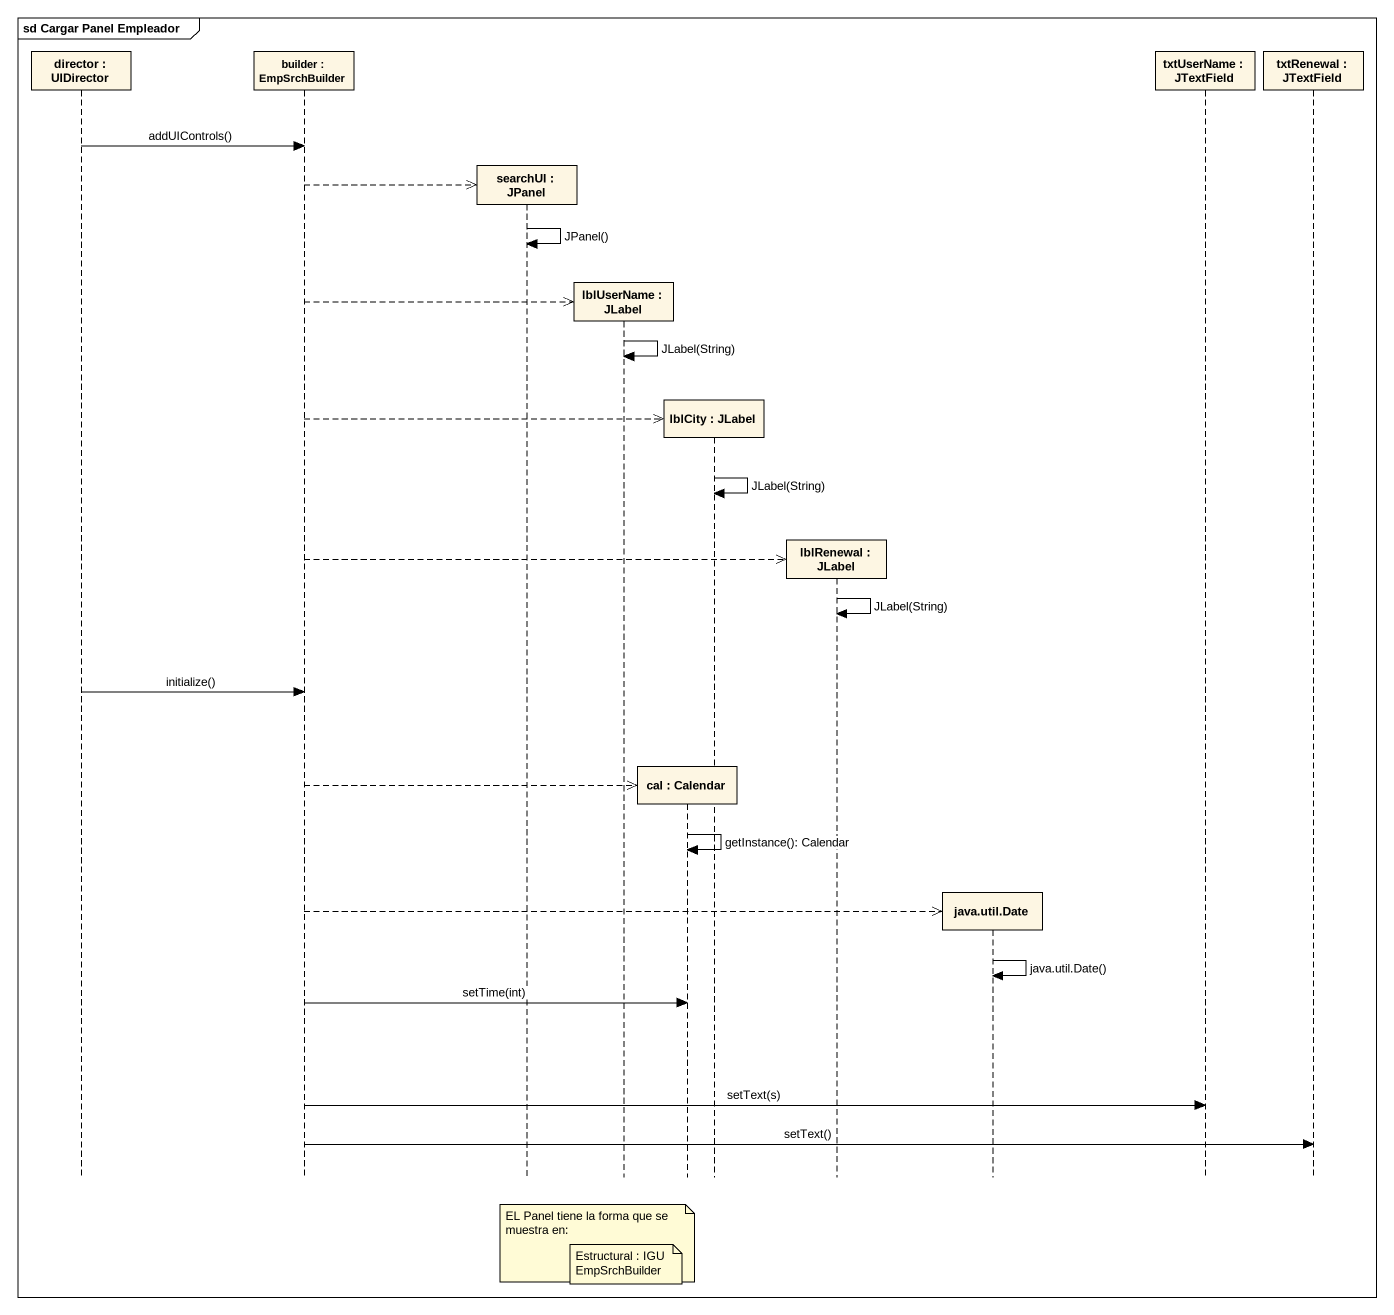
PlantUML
@startuml
mainframe sd Cargar Panel Empleador
hide footbox
participant "director : UIDirector" as director
participant "builder : EmpSrchBuilder" as builder
participant "searchUI : JPanel" as searchUI
participant "lblUserName : JLabel" as lblUserName
participant "cal : Calendar" as cal
participant "lblCity : JLabel" as lblCity
participant "lblRenewal : JLabel" as lblRenewal
participant "java.util.Date" as java_util_Date
participant "txtUserName : JTextField" as txtUserName
participant "txtRenewal : JTextField" as txtRenewal

director -> builder : addUIControls()
builder -->> searchUI **
searchUI -> searchUI : JPanel()
builder -->> lblUserName **
lblUserName -> lblUserName : JLabel(String)
builder -->> lblCity **
lblCity -> lblCity : JLabel(String)
builder -->> lblRenewal **
lblRenewal -> lblRenewal : JLabel(String)
director -> builder : initialize()
builder -->> cal **
cal -> cal : getInstance(): Calendar
builder -->> java_util_Date **
java_util_Date -> java_util_Date : java.util.Date()
builder -> cal : setTime(int)
builder -> txtUserName : setText(s)
builder -> txtRenewal : setText()
note over lblUserName : EL Panel tiene la forma que se muestra en:
note over lblUserName : Estructural : IGU EmpSrchBuilder
@enduml
